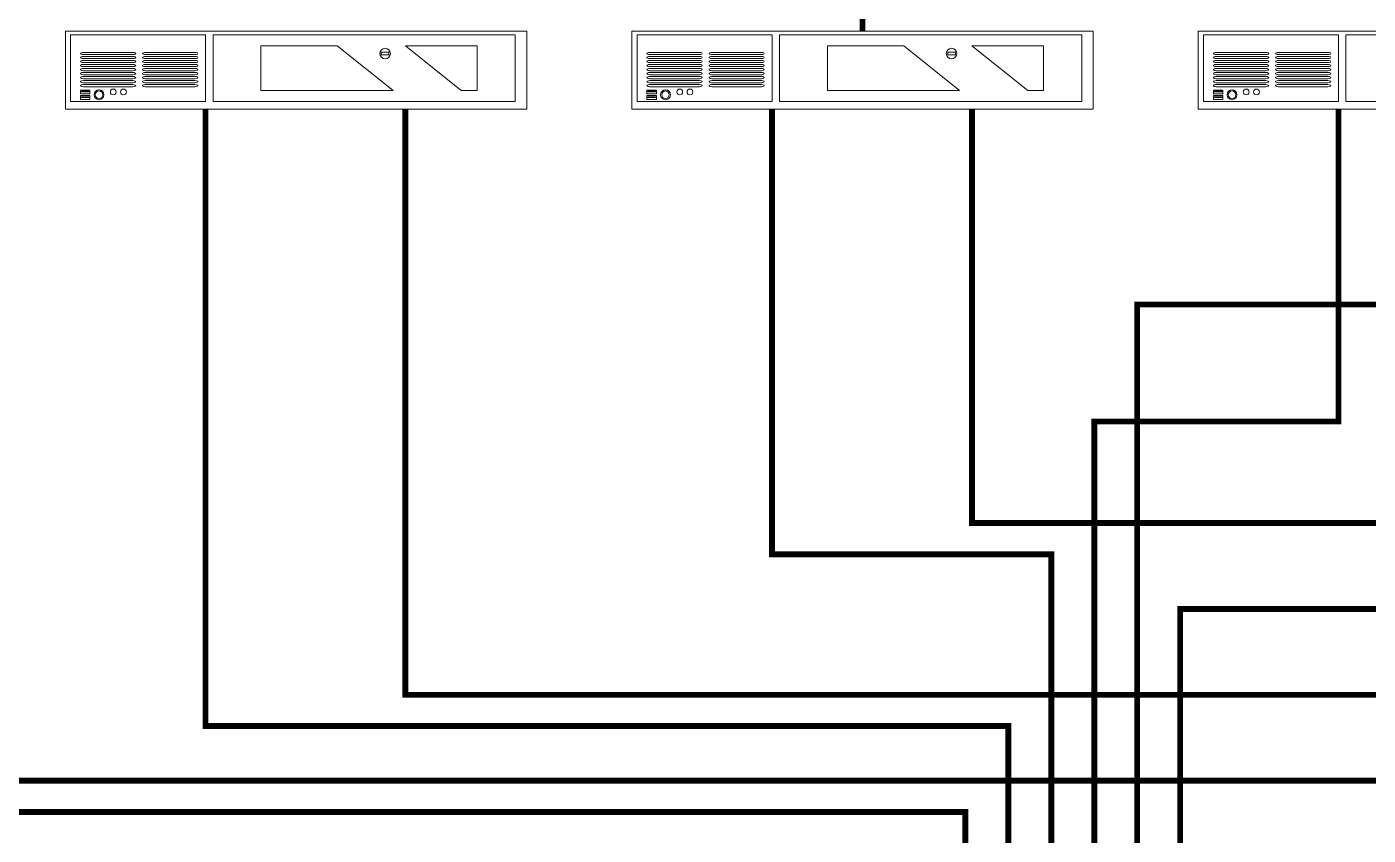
# Model space of a CAD drawing. Header units: inches. Extents: x 67248 to 85686, y -40174 to -31152.
# Drawn here: x 68370 to 69057, y -33043 to -32629 of the extents above; entities that cross this region are included whole.
import ezdxf

# ---------------------------------------------------------------- set-up
doc = ezdxf.new("R2010")
doc.units = ezdxf.units.IN
doc.header["$MEASUREMENT"] = 0
doc.layers.add('CP-TOPOLOGY - KVM netvork', color=7, linetype='Continuous', lineweight=20, true_color=0x4b66fb)
doc.layers.add('SI-TOPOLOGY-Ethernet', color=7, linetype='Continuous', lineweight=13, true_color=0x3cf000)
doc.layers.add('SI-TOPOLOGY-0.00', color=121, linetype='Continuous', lineweight=0)

# ---------------------------------------------------------------- blocks, each defined once
blk = doc.blocks.new('Server')
at = {"linetype": 'Continuous'}
for p, q in [((-118.17, 0), (-118.17, 40)), ((-118.17, 40), (118.17, 40)), ((-115.51, 4.01), (-115.51, 38.06)), ((-115.51, 38.06), (-46.37, 38.06)), ((-46.37, 38.06), (-46.37, 4.01)), ((-42.53, 4.01), (-42.53, 38.06)), ((-42.53, 38.06), (112.29, 38.06)), ((112.29, 38.06), (112.29, 4.01)), ((118.17, 40), (118.17, 0)), ((-108.94, 29.1), (-83.59, 29.1)), ((-108.94, 27.99), (-83.59, 27.99)), ((-83.59, 27.99), (-108.94, 27.99)), ((-77.13, 29.1), (-51.79, 29.1)), ((-77.13, 27.99), (-51.79, 27.99)), ((-51.79, 27.99), (-77.13, 27.99)), ((-18.01, 32.46), (-18.01, 9.51)), ((21.09, 32.46), (-18.01, 32.46)), ((49.67, 9.51), (21.09, 32.46)), ((92.7, 32.46), (56.02, 32.46)), ((84.6, 9.51), (56.02, 32.46)), ((92.7, 9.51), (92.7, 32.46)), ((-108.94, 27.04), (-83.59, 27.04)), ((-108.94, 25.93), (-83.59, 25.93)), ((-83.59, 25.93), (-108.94, 25.93)), ((-108.94, 24.99), (-83.59, 24.99)), ((-108.94, 23.87), (-83.59, 23.87)), ((-83.59, 23.87), (-108.94, 23.87)), ((-108.94, 22.93), (-83.59, 22.93)), ((-108.94, 21.81), (-83.59, 21.81)), ((-83.59, 21.81), (-108.94, 21.81)), ((-108.94, 20.87), (-83.59, 20.87)), ((-77.13, 27.04), (-51.79, 27.04)), ((-77.13, 25.93), (-51.79, 25.93)), ((-51.79, 25.93), (-77.13, 25.93)), ((-77.13, 24.99), (-51.79, 24.99)), ((-77.13, 23.87), (-51.79, 23.87)), ((-51.79, 23.87), (-77.13, 23.87)), ((-77.13, 22.93), (-51.79, 22.93)), ((-77.13, 21.81), (-51.79, 21.81)), ((-51.79, 21.81), (-77.13, 21.81)), ((-77.13, 20.87), (-51.79, 20.87)), ((-108.94, 19.75), (-83.59, 19.75)), ((-83.59, 19.75), (-108.94, 19.75)), ((-108.94, 18.81), (-83.59, 18.81)), ((-108.94, 17.7), (-83.59, 17.7)), ((-83.59, 17.7), (-108.94, 17.7)), ((-108.94, 16.75), (-83.59, 16.75)), ((-108.94, 15.64), (-83.59, 15.64)), ((-83.59, 15.64), (-108.94, 15.64)), ((-108.94, 14.7), (-83.59, 14.7)), ((-77.13, 19.75), (-51.79, 19.75)), ((-51.79, 19.75), (-77.13, 19.75)), ((-77.13, 18.81), (-51.79, 18.81)), ((-77.13, 17.7), (-51.79, 17.7)), ((-51.79, 17.7), (-77.13, 17.7)), ((-77.13, 16.75), (-51.79, 16.75)), ((-77.13, 15.64), (-51.79, 15.64)), ((-51.79, 15.64), (-77.13, 15.64)), ((-77.13, 14.7), (-51.79, 14.7)), ((-108.94, 13.58), (-83.59, 13.58)), ((-83.59, 13.58), (-108.94, 13.58)), ((-108.94, 12.64), (-83.59, 12.64)), ((-108.94, 11.52), (-83.59, 11.52)), ((-83.59, 11.52), (-108.94, 11.52)), ((-77.13, 13.58), (-51.79, 13.58)), ((-51.79, 13.58), (-77.13, 13.58)), ((-77.13, 12.64), (-51.79, 12.64)), ((-77.13, 11.52), (-51.79, 11.52)), ((-51.79, 11.52), (-77.13, 11.52)), ((-18.01, 9.51), (49.67, 9.51)), ((84.6, 9.51), (92.7, 9.51)), ((118.17, 0), (-118.17, 0)), ((-46.37, 4.01), (-115.51, 4.01)), ((112.29, 4.01), (-42.53, 4.01))]:
    blk.add_line(p, q, dxfattribs=at)
for points in [[(43.62, 27.89), (43.62, 29.15), (47.59, 29.15), (47.59, 27.89)], [(-110.4, 9.84), (-105.56, 9.84), (-105.56, 7.87), (-110.4, 7.87)], [(-110.4, 6.95), (-105.56, 6.95), (-105.56, 4.99), (-110.4, 4.99)], [(-109.89, 9.26), (-106.08, 9.26), (-106.08, 8.86), (-109.89, 8.86)], [(-109.89, 6.37), (-106.08, 6.37), (-106.08, 5.98), (-109.89, 5.98)]]:
    blk.add_lwpolyline(points, close=True, dxfattribs=at)
for centre, radius in [((45.6, 28.52), 2.71), ((-100.91, 7.41), 2.52), ((-100.91, 7.41), 1.93), ((-93.62, 8.85), 1.49), ((-88.39, 8.85), 1.49)]:
    blk.add_circle(centre, radius, dxfattribs=at)
for centre, major_axis, start_param, end_param in [((-108.94, 28.54), (-1.46, 0), -1.570796, 1.570796), ((-83.59, 28.54), (-1.46, 0), 1.570796, 4.712389), ((-77.13, 28.54), (-1.46, 0), -1.570796, 1.570796), ((-51.79, 28.54), (-1.46, 0), 1.570796, 4.712389), ((-108.94, 26.49), (-1.46, 0), -1.570796, 1.570796), ((-108.94, 24.43), (-1.46, 0), -1.570796, 1.570796), ((-108.94, 22.37), (1.46, 0), 1.570796, 4.712389), ((-108.94, 20.31), (-1.46, 0), -1.570796, 1.570796), ((-83.59, 26.49), (-1.46, 0), 1.570796, 4.712389), ((-83.59, 24.43), (-1.46, 0), 1.570796, 4.712389), ((-83.59, 22.37), (-1.46, 0), 1.570796, 4.712389), ((-83.59, 20.31), (1.46, 0), 4.712389, 7.853982), ((-77.13, 26.49), (-1.46, 0), -1.570796, 1.570796), ((-77.13, 24.43), (-1.46, 0), -1.570796, 1.570796), ((-77.13, 22.37), (1.46, 0), 1.570796, 4.712389), ((-77.13, 20.31), (-1.46, 0), -1.570796, 1.570796), ((-51.79, 26.49), (-1.46, 0), 1.570796, 4.712389), ((-51.79, 24.43), (-1.46, 0), 1.570796, 4.712389), ((-51.79, 22.37), (-1.46, 0), 1.570796, 4.712389), ((-51.79, 20.31), (1.46, 0), 4.712389, 7.853982), ((-108.94, 18.25), (1.46, 0), 1.570796, 4.712389), ((-108.94, 16.2), (-1.46, 0), -1.570796, 1.570796), ((-108.94, 14.14), (1.46, 0), 1.570796, 4.712389), ((-83.59, 18.25), (-1.46, 0), 1.570796, 4.712389), ((-83.59, 16.2), (1.46, 0), 4.712389, 7.853982), ((-83.59, 14.14), (-1.46, 0), 1.570796, 4.712389), ((-77.13, 18.25), (1.46, 0), 1.570796, 4.712389), ((-77.13, 16.2), (-1.46, 0), -1.570796, 1.570796), ((-77.13, 14.14), (1.46, 0), 1.570796, 4.712389), ((-51.79, 18.25), (-1.46, 0), 1.570796, 4.712389), ((-51.79, 16.2), (1.46, 0), 4.712389, 7.853982), ((-51.79, 14.14), (-1.46, 0), 1.570796, 4.712389), ((-108.94, 12.08), (-1.46, 0), -1.570796, 1.570796), ((-83.59, 12.08), (-1.46, 0), 1.570796, 4.712389), ((-77.13, 12.08), (-1.46, 0), -1.570796, 1.570796), ((-51.79, 12.08), (-1.46, 0), 1.570796, 4.712389)]:
    blk.add_ellipse(centre, major_axis=major_axis, ratio=0.382015, start_param=start_param, end_param=end_param, dxfattribs=at)

msp = doc.modelspace()

# ---------------------------------------------------------------- linework, layer by layer
at = {"layer": 'CP-TOPOLOGY - KVM netvork', "ltscale": 0.01, "const_width": 3, "flags": 128}
msp.add_lwpolyline([(68705.24, -32486.18), (68705.24, -32558.66), (68797.94, -32558.66), (68797.94, -32631.14)], dxfattribs=at)
at = {"layer": 'SI-TOPOLOGY-Ethernet', "const_width": 3}
for points in [[(68167.31, -32671.14), (68167.31, -33031.14), (68850.62, -33031.14), (68850.62, -33419.14)], [(68273.66, -32671.14), (68273.66, -33015.14), (69393.75, -33015.14), (69393.75, -33419.14)], [(68461.41, -32671.14), (68461.41, -32987.14), (68872.62, -32987.14), (68872.62, -33419.14)], [(68563.81, -32671.14), (68563.81, -32971.14), (69415.75, -32971.14), (69415.75, -33419.14)], [(68751.57, -32671.14), (68751.57, -32899.14), (68894.62, -32899.14), (68894.62, -33419.14)], [(68853.96, -32671.14), (68853.96, -32883.14), (69437.75, -32883.14), (69437.75, -33419.14)], [(69041.72, -32671.14), (69041.72, -32831.14), (68916.62, -32831.14), (68916.62, -33419.14)], [(69331.87, -32671.14), (69331.87, -32771.14), (68938.62, -32771.14), (68938.62, -33419.14)], [(69622.02, -32671.14), (69622.02, -32927.14), (68960.62, -32927.14), (68960.62, -33419.14)]]:
    msp.add_lwpolyline(points, dxfattribs=at)

# ---------------------------------------------------------------- block references
at = {"layer": 'SI-TOPOLOGY-0.00'}
for p in [(68507.79, -32671.14), (68797.94, -32671.14), (69088.09, -32671.14)]:
    msp.add_blockref('Server', p, dxfattribs=at)

doc.saveas('drawing.dxf')
